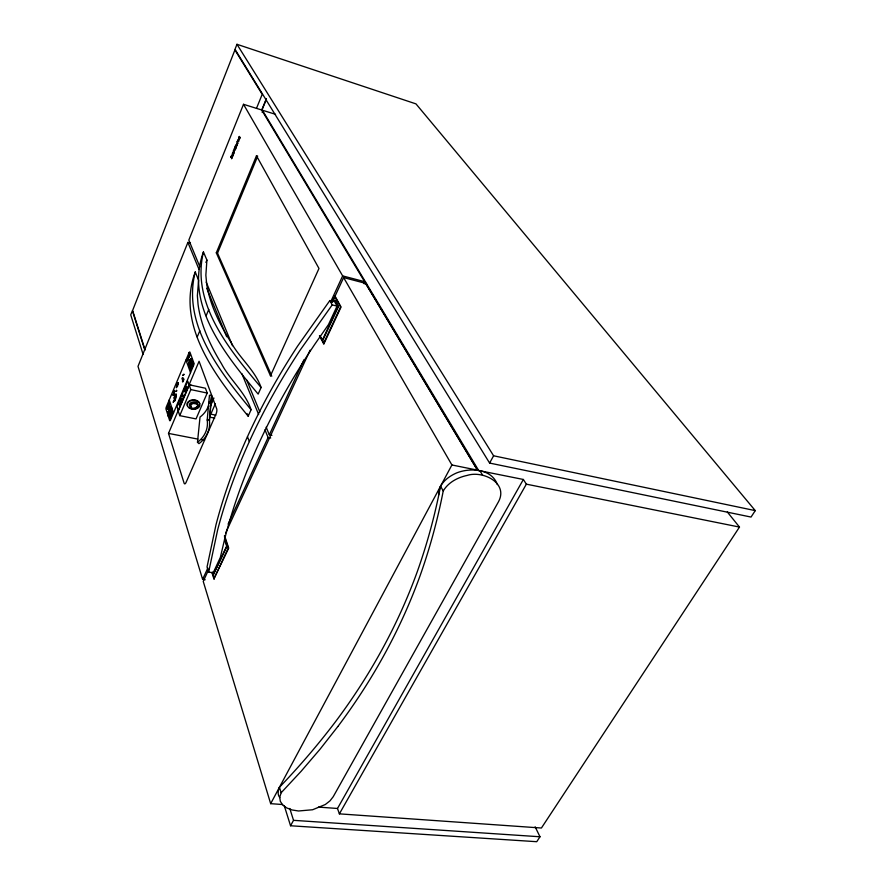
<?xml version="1.0" encoding="UTF-8"?>
<svg xmlns="http://www.w3.org/2000/svg" width="886" height="886" viewBox="0 0 886 886"><rect width="100%" height="100%" fill="white"/><g stroke="black" fill="none" stroke-linecap="round" stroke-linejoin="round"><path stroke-width="1.33" d="M168.395 415.501L168.185 415.8M192.173 365.265L192.805 363.581L192.727 364.157M169.769 410.871L169.824 410.805M192.472 364.777L192.816 364.168M191.154 360.259C191.62 358.498 191.033 361.853 191.077 360.192M171.507 407.903L171.519 408.49L171.585 407.892M172.072 413.972L172.261 413.607M172.582 412.843L172.681 412.367M169.182 406.198C169.492 402.875 168.406 408.745 168.905 406.109M170.223 409.642C171.042 407.815 170.101 410.406 170.245 409.299M191.243 369.373L191.055 369.96L191.088 369.384M190.579 359.162L190.9 358.542M190.822 362.54L190.612 363.614L190.988 362.186M170.167 418.38L170.123 418.978L170.212 418.391M179.636 403.396L179.947 402.897M171.386 408.302L171.153 409.509L171.507 408.667M168.595 406.608L169.038 406.231M168.717 403.429L168.694 405.079L169.148 402.399L169.148 404.038L168.772 403.296M170.046 419.3L169.979 418.713M190.224 364.179L190.39 363.537L190.025 364.644M209.351 419.886L211.544 395.189L209.45 395.311L207.191 420.019A29.603 25.517 6.2 0 1 197.478 442.28L198.973 443.653L200.768 442.214A31.785 27.4 6.2 0 0 209.583 422.057L209.351 419.886L207.191 420.019M209.45 420.795L211.632 396.075L211.765 397.305A30.777 26.779 6.6 0 1 211.222 403.85M197.478 442.28L200.026 417.073A28.662 24.941 6.6 0 0 208.609 405.423M171.231 414.238L171.363 414.26M230.847 342.029C239.563 358.177 254.991 370.06 261.104 387.525L258.147 394.093C226.384 355.906 183.967 304.939 203.448 251.945L206.903 260.063L205.862 275.192L206.626 283.431A370.282 137.075 28.6 0 0 230.836 342.029M171.076 412.211L171.219 413.064L171.563 411.193L171.131 412.389M183.889 374.368C182.859 374.357 183.812 375.885 183.911 374.257M191.908 368.011L191.797 367.291L191.963 367.956M190.446 361.798L190.501 361.942M191.132 361.876L191.232 362.152M170.633 410.229L171.12 409.542M171.519 415.279L171.386 416.021M189.316 362.186L189.405 361.621M168.251 404.891L168.218 404.791M168.595 411.292L169.769 408.313M168.661 414.892L168.761 415.191M190.125 361.012L189.837 361.599L190.091 360.923M191.586 367.136L191.409 366.56M168.561 411.204L170.046 408.69M169.403 412.012L169.281 411.314L169.392 411.89M170.034 411.425L169.913 412.311L170.123 411.226M170.61 410.174L171.142 408.856M170.444 418.358L170.4 417.716M170.843 415.091L170.765 415.767L170.776 414.903M188.341 358.154L188.596 357.567L188.375 358.254M167.432 407.704L167.133 406.796L167.077 408.535L167.62 406.187L167.41 406.851M180.622 400.605L180.622 402.056L181.497 398.988L181.242 399.664M168.196 408.402L167.952 408.978L168.107 408.125M170.743 414.061L170.477 414.637L170.621 413.684M188.242 359.162C187.987 360.369 188.308 358.431 188.098 359.771M190.556 359.938L190.523 359.849M168.949 404.293L168.528 404.714L168.805 404.094M176.768 385.355L177.056 383.671L177.776 385.775L176.347 387.747L176.768 385.355L177.023 386.13M170.034 412.012L169.935 411.735M170.721 413.972L170.655 413.773M208.642 572.09L217.679 529.784A610.111 394.89 -36.2 0 1 249.331 441.56A610.033 394.824 -36.2 0 1 299.856 350.546L332.217 304.895L329.847 300.542L297.663 346.027A607.475 394.547 -36.3 0 0 247.449 436.754A607.541 394.613 -36.3 0 0 216.007 524.745L207.047 566.94L208.642 572.09L213.216 572.777L220.337 557.449L224.667 539.009A627.188 401.757 -36.5 0 1 314.685 344.444L328.496 324.553L337.057 306.113L334.664 301.761L329.847 300.542M337.854 726.509L320.045 749.213L301.14 771.274L281.161 792.737L279.766 797.079L280.275 801.232L282.634 804.931L286.665 807.899L292.081 809.97L298.516 810.989L312.614 809.749L325.295 804.521L330.024 800.822L333.236 796.691L498.563 501.62C508.52 482.848 482.804 470.344 467.199 475.405C457.674 477.443 448.316 482.361 443.233 490.966C437.595 519.905 429.832 548.39 419.92 576.166A1028.436 731.426 6.5 0 1 337.865 726.509M197.667 405.6C198.885 398.456 184.199 402.931 191.332 407.327M203.448 251.945C190.822 303.865 230.072 350.502 261.104 387.525M195.252 271.98C181.929 324.176 220.027 372.02 251.092 409.731L248.18 416.198C216.339 377.292 175.428 325.206 195.252 271.98L198.597 280.242L197.368 295.736L198.032 304.153A367.668 141.095 28.7 0 0 221.467 363.703C229.95 380.016 245.3 392.121 251.092 409.731M172.969 412.267L172.748 411.935M190.091 363.227L189.969 363.26M169.281 413.319L169.027 414.537L169.038 413.618M191.852 360.58L192.14 359.384L191.996 360.07M191.52 360.591L191.487 361.366L191.83 360.026M190.091 355.53L189.914 354.267L190.047 355.64M497.334 484.564C491.796 468.65 470.355 467.542 456.799 472.858C450.243 475.66 444.229 479.924 440.563 486.159C434.993 515.032 427.296 543.461 417.461 571.171A1021.669 728.48 6.6 0 1 335.883 721.204C318.406 744.329 299.512 766.346 279.444 787.266C278.005 790.5 277.329 794.664 279.754 797.61M192.107 362.562L192.251 363.781L192.24 362.739M190.889 369.584L190.778 370.115M171.884 414.438L171.862 414.593M168.927 412.555L169.016 412.61M170.577 415.955L170.489 416.498M189.515 366.139L189.582 365.331M189.239 366.261L189.161 366.295M190.49 360.724L190.424 359.195L190.379 360.469M236.972 44.3L235 49.328L489.604 463.068L751.029 517.059L755.271 510.624L415.966 103.883L236.972 44.3L493.602 455.792L755.271 510.624M190.424 243.063L187.898 242.41L138.006 366.361L202.617 579.355L205.198 579.743M365.53 281.914L364.667 283.764L363.714 283.509L364.589 281.659L261.636 109.975L243.506 104.304L188.829 240.106L199.882 266.83M256.475 108.391L262.212 94.326L234.923 49.948L132.601 310.51L144.972 349.627M261.747 110.041L266.442 98.567M262.034 109.82L266.232 99.575M262.178 112.456L262.821 110.894M205.917 262.455L206.903 260.063M271.847 376.096L270.474 375.797L216.306 252.82L256.475 155.781L257.715 156.146M271.282 374.844L217.524 253.141L257.184 157.42M166.978 407.804L167.232 407.195L167.011 407.914M187.577 359.638L187.511 361.045M188.917 356.46L189.194 357.213L188.873 356.349M173.213 394.104L172.936 394.757M189.028 356.382L188.64 357.302M197.235 336.935L199.837 330.744M206.128 315.759L208.764 309.469M173.313 394.414L173.158 395.466L173.357 394.547M170.3 406.884L170.522 406.353L170.588 407.394M188.685 362.917C188.862 361.278 189.925 363.47 189.172 362.164M168.218 412.278L168.462 411.68M188.884 363.094L189.15 362.474L188.928 363.194M189.072 363.625L188.796 362.839M168.429 413.385L168.65 413.84M168.628 412.92L168.849 413.363M168.982 412.034L169.215 412.499M189.682 363.171L189.925 363.625M189.947 362.54L190.191 362.983M189.227 364.678L189.36 363.98L189.549 364.511M170.334 410.595L170.444 411.193L170.466 410.163M189.338 364.999L189.15 364.467M169.78 412.311L169.58 413.241L169.99 411.768M170.4 410.816L170.721 410.517M171.064 409.41L171.629 407.937M190.003 364.201L190.047 364.954L189.925 364.379M168.318 416.232L168.218 415.7M189.77 365.63L189.449 366.151M170.046 414.161L170.356 415.124M189.992 367.491L190.213 366.959L190.313 368.388L190.025 367.579M191.996 363.326L192.395 361.709L192.262 362.485M190.944 366.372L191.132 365.685M170.522 415.523L170.754 415.999M190.778 368.111L191.011 368.532M190.711 368.764L190.811 369.03M170.599 417.107L170.721 417.705L170.821 416.464L170.998 417.029M170.876 416.298L171.408 415.623M172.715 412.223L172.759 412.444M171.031 416.331L171.463 415.578M171.939 414.814L171.773 414.327M192.34 367.048L192.184 366.383L192.074 367.203M178.939 404.559L179.26 405.112M186.503 387.104L186.736 386.562L186.813 387.614M185.85 388.821L186.06 388.323M185.927 388.644L186.437 387.448L186.248 388.356M185.949 389.663C185.296 389.153 185.794 391.091 185.717 389.364M181.508 400.439L181.187 399.497M182.394 393.661L183.712 397.526L199.073 361.278L216.671 408.745A3.765 1.362 -78.2 0 1 216.095 413.895L186.06 482.438A3.688 1.296 -79.3 0 1 184.1 483.147L168.506 433.398L183.468 398.102L182.151 394.237M191.166 385.2L189.25 385.155L178.241 411.115L179.736 415.645L196.039 418.912L207.202 393.052L205.441 388.234L189.117 384.768L187.732 381.224L177.078 406.275L178.108 410.727M179.736 415.645L190.811 389.596L189.25 385.155M210.203 406.596L213.925 398.035M215.298 403.861L210.802 414.161L215.819 415.18M270.474 375.797L318.982 268.469L256.475 155.781M192.55 364.788L192.251 365.143M172.083 412.112L171.696 413.784L172.15 412.134M202.617 579.355L207.833 568.059M228.112 524.113L268.093 437.474L264.947 429.821M271.936 435.325L269.322 434.805L303.976 359.738M330.533 302.181L342.649 275.9L243.506 104.304M331.741 302.148L335.03 296.19L341.066 307.032L323.922 343.834L319.425 335.905M208.697 569.609L203.237 581.404L270.673 803.668L282.678 804.532M225.642 532.94L310.078 350.191M332.228 302.27L343.624 277.584L366.538 283.598M224.579 538.5L227.115 546.097L213.349 574.671L226.661 546.031L224.546 539.696M322.139 340.623L338.009 306.467L334.886 300.066L338.496 306.589L322.615 340.733L319.835 336.159M224.479 535.443L228.721 548.113L213.903 578.857L228.267 548.035L224.446 536.639M323.434 343.713L340.578 306.91L334.554 296.068M191.764 367.646L191.642 368.521L191.741 367.546M270.673 803.668L451.904 464.973L343.624 277.584M477.587 470.3L365.597 283.343L477.587 470.3L523.36 479.47L526.35 484.155L739.489 527.07L541.412 828.022L339.382 813.857L337.5 808.475L523.36 479.47M535.144 826.815L539.995 836.772L536.75 841.7L290.553 825.763L293.532 820.336L289.788 808.475M489.604 463.068L493.602 455.792M339.382 813.857L526.35 484.155M167.598 409.266C167.111 408.003 168.03 410.44 167.687 409.122M190.446 360.624L190.39 359.483L190.379 360.281M198.874 406.696L199.56 405.622M172.427 413.54L172.405 413.673M192.173 403.451C184.255 414.205 208.476 403.994 192.173 403.451L194.743 402.731M196.459 408.302L197.811 407.615M193.591 363.725L193.303 364.489L193.447 363.404M293.532 820.336L539.995 836.772M318.484 807.102L337.5 808.475M168.506 433.398L197.877 439.102M201.875 439.877L204.544 440.397M268.093 437.474L270.706 437.994M451.904 464.973L477.643 470.189M209.694 417.129L214.689 418.137M190.811 389.596L207.202 393.052M332.217 304.895L337.057 306.113M216.306 252.82L217.524 253.141M342.649 275.9L364.589 281.659M191.597 408.69L188.773 407.482M275.546 114.327L262.411 110.229L478.695 470.532M180.666 400.716L181.065 401.48L181.054 399.796M170.311 415.235C169.016 415.501 170.367 415.911 169.868 415.645M727.317 511.997L739.489 527.07M171.142 416.52L171.042 415.988M479.858 470.643L482.693 475.361M443.233 490.966L440.563 486.159L438.614 491.774L438.67 494.953M239.718 137.54L239.131 139.456L239.309 136.411A2.558 0.853 -74.4 0 0 238.888 137.241L238.899 139.988L240.017 138.194L239.807 136.887L239.286 138.172M199.815 403.684C197.644 398.29 186.459 399.376 187.334 405.832M181.918 398.246L181.685 398.789M320.322 336.27L322.615 340.733M320.477 337.134L323.922 343.834M168.063 405.456L167.842 405.987M206.194 282.102L232.497 345.728M246.707 380.083L259.853 411.901M266.165 427.174L269.322 434.805M187.898 242.41L198.907 269.178M206.77 288.304L226.694 336.746M241.889 373.726L258.668 414.526M247.205 413.762L248.18 416.198M247.46 436.754L249.343 441.56M192.495 362.13L192.506 363.171L192.373 362.418M193.082 365.298L193.27 364.39L192.904 365.608M192.029 366.782L192.162 367.457M187.544 359.517L187.865 360.392M185.982 360.026L190.512 372.718M185.827 388.356L186.071 389.286L185.75 388.522M178.23 383.76L177.621 384.856M169.259 399.918L173.501 412.965M170.92 416.198L170.954 417.129L170.776 416.575M168.462 411.27L168.285 412.898L168.096 411.912M166.9 407.56L167.122 408.258M144.872 350.169L132.379 310.665L130.729 314.873L143.122 354.478M212.54 572.101L213.349 574.671M212.352 572.5L214.368 578.923M279.444 787.266L281.161 792.737M211.887 572.422L213.903 578.857M284.351 805.961L290.553 825.763M209.517 401.436A28.662 24.941 6.6 0 1 209.151 403.451M175.949 391.501L176.236 390.959L176.015 391.479M175.328 395.167C176.181 400.461 176.779 392.055 175.328 395.167M230.98 157.21L231.213 157.763L232.187 156.556L231.589 158.771L232.431 156.49L232.165 155.947L231.224 157.154L231.744 155.094L230.98 157.21M234.735 147.962L234.967 148.505L235.953 147.286L235.355 149.512L236.197 147.22L235.931 146.677L234.978 147.896L235.499 145.836L234.735 147.962M173.623 394.215L173.523 395.023L173.623 394.215M189.737 363.858L189.792 363.803M190.966 361.034L190.889 361.067M192.384 366.361L192.395 366.317M191.52 364.19C192.04 363.625 191.786 364.633 191.52 364.19M189.715 355.02L189.803 355.596L189.715 355.02M190.523 366.915C191.132 368.055 190.346 366.151 190.523 366.848M179.349 404.094C179.991 405.301 179.138 403.329 179.349 404.094M176.436 390.505C177.255 392.133 176.236 389.408 176.436 390.505M168.861 410.55L168.861 410.55M169.259 409.587L169.259 409.587M170.012 407.793C170.544 409.066 170.068 406.364 170.012 407.793M182.804 378.843C181.409 387.891 185.883 373.748 182.771 381.213C184.255 373.538 180.268 380.548 182.804 378.843M174.664 398.047C173.268 407.051 177.709 393.041 174.631 400.417C176.148 392.941 172.183 399.542 174.664 398.047M237.393 144.219L236.507 146.4L235.886 144.717C236.573 147.718 238.002 143.72 236.529 143.122L237.393 144.219M175.118 395.189C175.949 402.244 177.444 390.084 175.118 395.189M182.937 375.409L183.203 374.911L182.937 375.409M189.261 355.906L189.371 356.781L189.216 355.95M192.583 366.439L192.45 365.741L192.605 366.416M187.3 403.108C185.783 409.841 197.124 411.392 199.704 406.021C201.244 399.254 189.859 397.714 187.3 403.108M189.826 404.891C195.518 418.436 203.99 395.544 189.826 404.891M189.095 357.257L188.696 356.825L189.139 357.346M170.422 413.928L170.644 413.419L170.422 413.928M232.509 153.045L232.641 156.401L233.826 153.477L232.509 153.045M233.372 150.897L233.97 153.145L233.417 151.318L234.391 151.074L234.258 149.225L235.189 150.144L234.336 148.538L234.203 150.919L233.372 150.897M237.26 141.317L237.847 143.576L237.293 141.76L238.877 141.051L238.013 139.467L238.522 141.162L237.26 141.317M233.118 153.776L232.686 154.851L232.509 153.555L233.118 153.776M189.017 352.772L166.324 406.929A1.728 0.576 -78.2 0 0 166.047 409.277L169.614 420.462A1.75 0.587 -78.4 0 0 170.522 420.03L193.602 365.397A1.783 0.609 -77.6 0 0 193.879 362.994L189.958 352.24A1.761 0.598 -77.4 0 0 189.017 352.772M173.911 390.372L173.634 394.082L174.476 392.066L173.911 390.372M168.185 404.692L168.34 405.533L168.185 404.692M177.876 382.741L177.399 384.203L177.876 382.741M188.231 357.822L188.485 358.919L188.231 357.822M178.02 383.151L177.543 384.624L178.02 383.151M168.196 407.327C168.683 408.346 168.639 405.877 168.196 407.327M189.46 361.056L189.704 362.141L189.46 361.056M189.881 359.982L190.147 361.078L189.881 359.982M173.844 400.428L173.302 402.288L173.844 400.428M192.173 358.896L192.328 359.55L192.173 358.896M170.788 412.876L170.943 413.729L170.788 412.876M170.012 416.774L170.145 417.439L170.012 416.774M170.212 416.298L170.345 416.963L170.212 416.298M191.188 367.081L191.343 367.756L191.188 367.081M184.631 391.114L185.019 391.867L184.952 390.637C186.005 392.133 184.786 387.891 185.329 390.87L184.941 390.383L185.008 391.601L184.631 391.114"/></g></svg>
